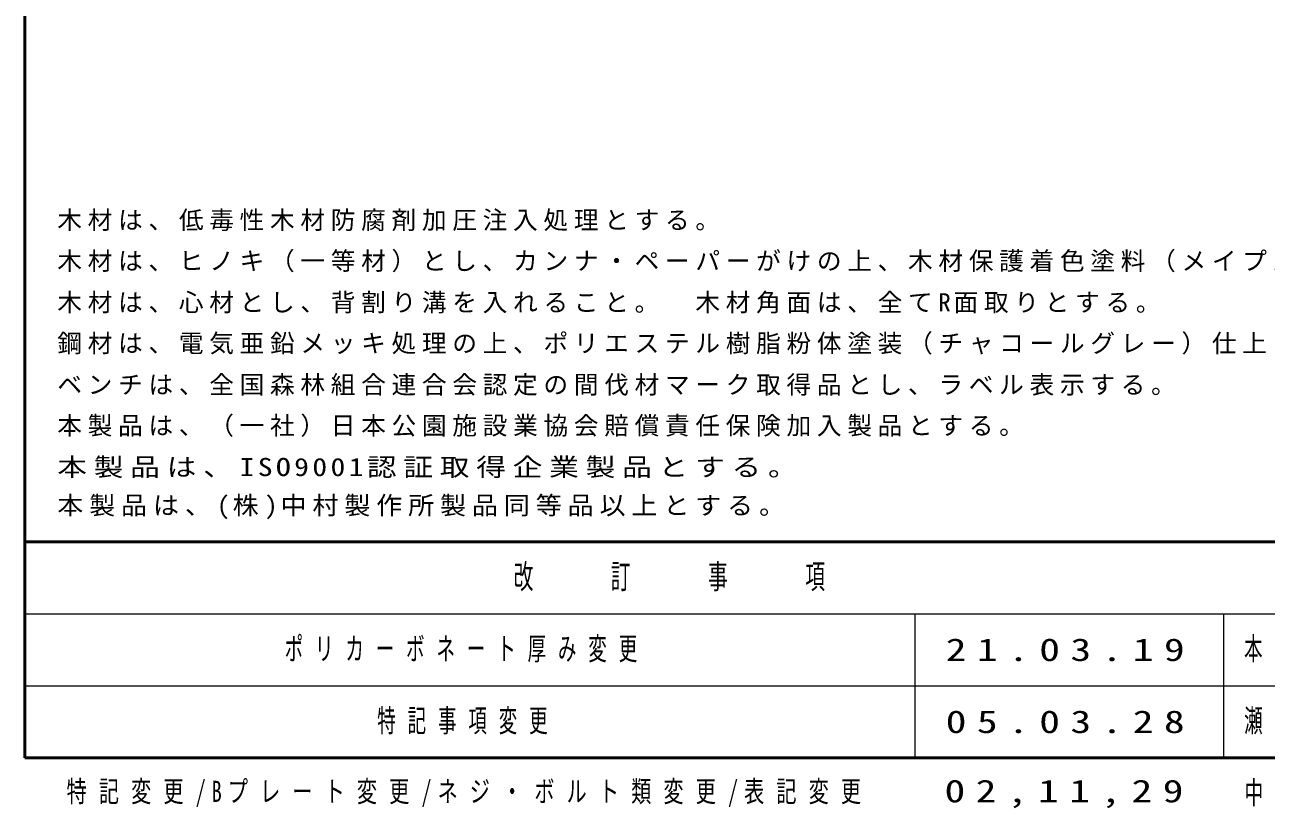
# Model space of a CAD drawing. Units: millimetres on the paper. Extents: x -365 to 12, y -38 to 257.
# Drawn here: x -365 to -244.4, y -4.9 to 71.2 of the extents above; entities that cross this region are included whole.
import ezdxf

# ---------------------------------------------------------------- set-up
doc = ezdxf.new("R2010")
doc.units = ezdxf.units.MM
doc.layers.add('LY_1', color=7, linetype='Continuous', lineweight=25)
doc.layers.add('LY_2', color=7, linetype='Continuous', lineweight=13)
doc.styles.add('ＭＳ ゴシック', font='')
doc.styles.get('ＭＳ ゴシック').set_extended_font_data('MS Gothic')

msp = doc.modelspace()

# ---------------------------------------------------------------- linework, layer by layer
at = {"layer": 'LY_2', "lineweight": 50}
for p, q in [((-365, 257), (-365, 0)), ((-365, 21), (0, 21)), ((-365, 0), (0, 0))]:
    msp.add_line(p, q, dxfattribs=at)
at = {"layer": 'LY_2'}
for p, q in [((-365, 14), (-238.5, 14)), ((-278.5, 14), (-278.5, 0)), ((-248.5, 14), (-248.5, 0)), ((-365, 7), (-238.5, 7))]:
    msp.add_line(p, q, dxfattribs=at)

# ---------------------------------------------------------------- texts
at = {"layer": 'LY_1', "style": 'ＭＳ ゴシック'}
for s, insert, char_height, attachment_point in [('\\T1.23;木材は、低毒性木材防腐剤加圧注入処理とする。', (-361.842, 51.196), 1.76, 7), ('\\T1.23;木材は、ヒノキ（一等材）とし、カンナ・ペーパーがけの上、木材保護着色塗料（メイプル）塗装仕上げとする。', (-361.842, 47.196), 1.76, 7), ('\\T1.23;木材は、心材とし、背割り溝を入れること。\u3000木材角面は、全てR面取りとする。', (-361.842, 43.196), 1.76, 7), ('\\T1.23;鋼材は、電気亜鉛メッキ処理の上、ポリエステル樹脂粉体塗装（チャコールグレー）仕上げとする。', (-361.842, 39.196), 1.76, 7), ('\\T1.23;ベンチは、全国森林組合連合会認定の間伐材マーク取得品とし、ラベル表示する。', (-361.842, 35.196), 1.76, 7), ('\\T1.23;本製品は、（一社）日本公園施設業協会賠償責任保険加入製品とする。', (-361.842, 31.196), 1.76, 7), ('\\T1.23;\\W1.2;本製品は、ISO9001認証取得企業製品とする。', (-361.842, 27.196), 1.76, 7), ('\\T1.23;\\W1.05;本製品は、(株)中村製作所製品同等品以上とする。', (-361.842, 23.196), 1.76, 7), ('\\T1.64;\\W0.6;ポリカーボネート厚み変更', (-339.75, 10.5), 2.199, 4), ('\\T1.5;\\W1.35;21.03.19', (-275.5, 10.5), 2.199, 4), ('\\T1.64;\\W0.6;本間', (-246.5, 10.5), 2.199, 4), ('\\T1.64;\\W0.6;特記事項変更', (-330.75, 3.5), 2.199, 4), ('\\T1.64;\\W0.6;瀬戸', (-246.5, 3.5), 2.199, 4), ('\\T1.5;\\W1.35;05.03.28', (-275.5, 3.5), 2.199, 4), ('\\T1.6;\\W0.7;特記変更/Bプレート変更/ネジ・ボルト類変更/表記変更', (-321.75, -3.5), 2.053, 5), ('\\T1.5;\\W1.35;02,11,29', (-263.5, -3.5), 2.199, 5), ('\\T1.64;\\W0.6;中島', (-243.5, -3.5), 2.199, 5)]:
    msp.add_mtext(s, dxfattribs=dict(at, insert=insert, char_height=char_height, attachment_point=attachment_point))
at = {"layer": 'LY_2', "color": 4, "insert": (-301.75, 17.5), "char_height": 2.346, "attachment_point": 5, "style": 'ＭＳ ゴシック'}
msp.add_mtext('\\T1.64;\\W0.6;改\u3000\u3000訂\u3000\u3000事\u3000\u3000項', dxfattribs=at)

doc.saveas('drawing.dxf')
